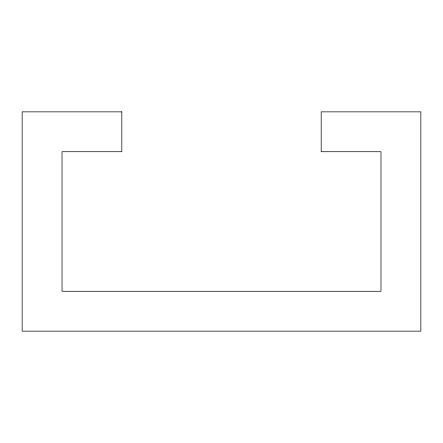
<?xml version="1.0" encoding="UTF-8"?>
<svg xmlns="http://www.w3.org/2000/svg" width="443" height="443" viewBox="0 0 443 443"><rect width="100%" height="100%" fill="white"/><g stroke="black" fill="none" stroke-linecap="round" stroke-linejoin="round"><path stroke-width="0.66" d="M121.825 111.857L22.15 111.857L22.15 331.142L420.85 331.142L420.85 111.857L321.175 111.857L321.175 151.727L380.98 151.727L380.98 291.272L62.02 291.272L62.02 151.727L121.825 151.727L121.825 111.857"/></g></svg>
